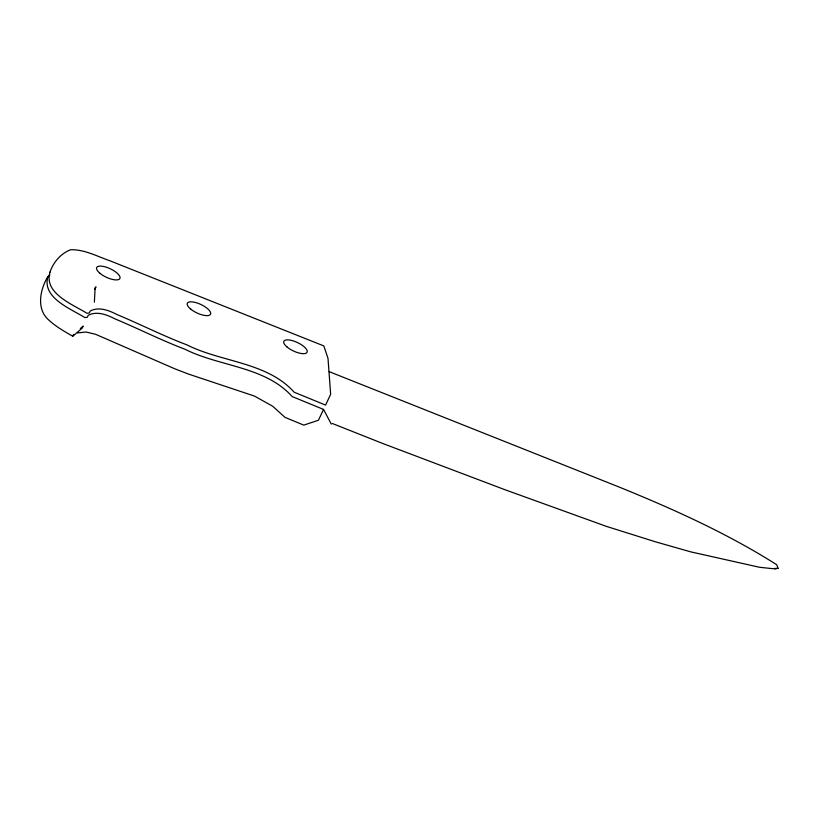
<?xml version="1.0" encoding="UTF-8"?>
<svg xmlns="http://www.w3.org/2000/svg" width="819" height="819" viewBox="0 0 819 819"><rect width="100%" height="100%" fill="white"/><g stroke="black" fill="none" stroke-linecap="round" stroke-linejoin="round"><path stroke-width="1.23" d="M95.055 288.728L95.024 289.332L94.615 288.462L95.977 286.865L95.055 288.728L94.38 302.18M49.898 274.959L47.952 276.484C41.585 297.778 70.7 308.691 84.879 317.567L87.264 317.311L88.278 315.274C96.98 310.78 106.818 314.711 114.844 318.816C138.35 328.603 161.087 340.202 184.93 349.211C219.338 366.636 265.059 366.288 292.158 396.55L323.536 409.418L331.275 424.109M47.952 276.484C40.51 288.626 36.292 307.268 47.215 318.56C54.658 325.921 63.78 331.122 72.799 336.251L82.187 328.112L83.19 326.075L80.323 328.573M323.536 409.418L318.458 420.219L303.788 425.133L284.981 417.352L272.676 406.214L254.392 396.048L188.001 373.904L174.734 368.775L95.669 334.326L86.087 332.023L77.518 332.913M72.686 336.271L73.608 334.408M774.672 569.031L778.05 568.314L776.709 564.711C726.862 533.149 672.696 508.783 618.11 486.629L329.207 371.662M778.05 568.314L772.297 568.632L759.541 567.27L690.704 551.852L655.589 541.84L606.347 526.361L505.272 489.834L382.944 443.56L332.309 423.484M49.979 272.164C43.622 293.448 72.737 304.371 86.906 313.247L89.302 312.991L90.305 310.954C99.017 306.449 108.855 310.391 116.871 314.496C140.387 324.283 163.114 335.882 186.967 344.891C221.376 362.305 267.096 361.967 294.185 392.229L325.573 405.088L330.651 394.287L327.999 358.353L323.822 345.915L109.971 260.8C97.144 256.398 84.511 249.324 70.577 249.734C60.841 253.47 53.245 262.315 49.979 272.164M287.182 347.113A12.817 4.668 25.2 0 0 306.849 352.579A12.817 4.668 25.2 0 0 292.352 340.632A12.817 4.668 25.2 0 0 287.182 347.113M190.663 309.07A12.817 4.668 25.2 0 0 210.329 314.537A12.817 4.668 25.2 0 0 195.833 302.59A12.817 4.668 25.2 0 0 190.663 309.07M100.02 273.351A12.817 4.668 25.2 0 0 119.687 278.818A12.817 4.668 25.2 0 0 105.201 266.871A12.817 4.668 25.2 0 0 100.02 273.351"/></g></svg>
